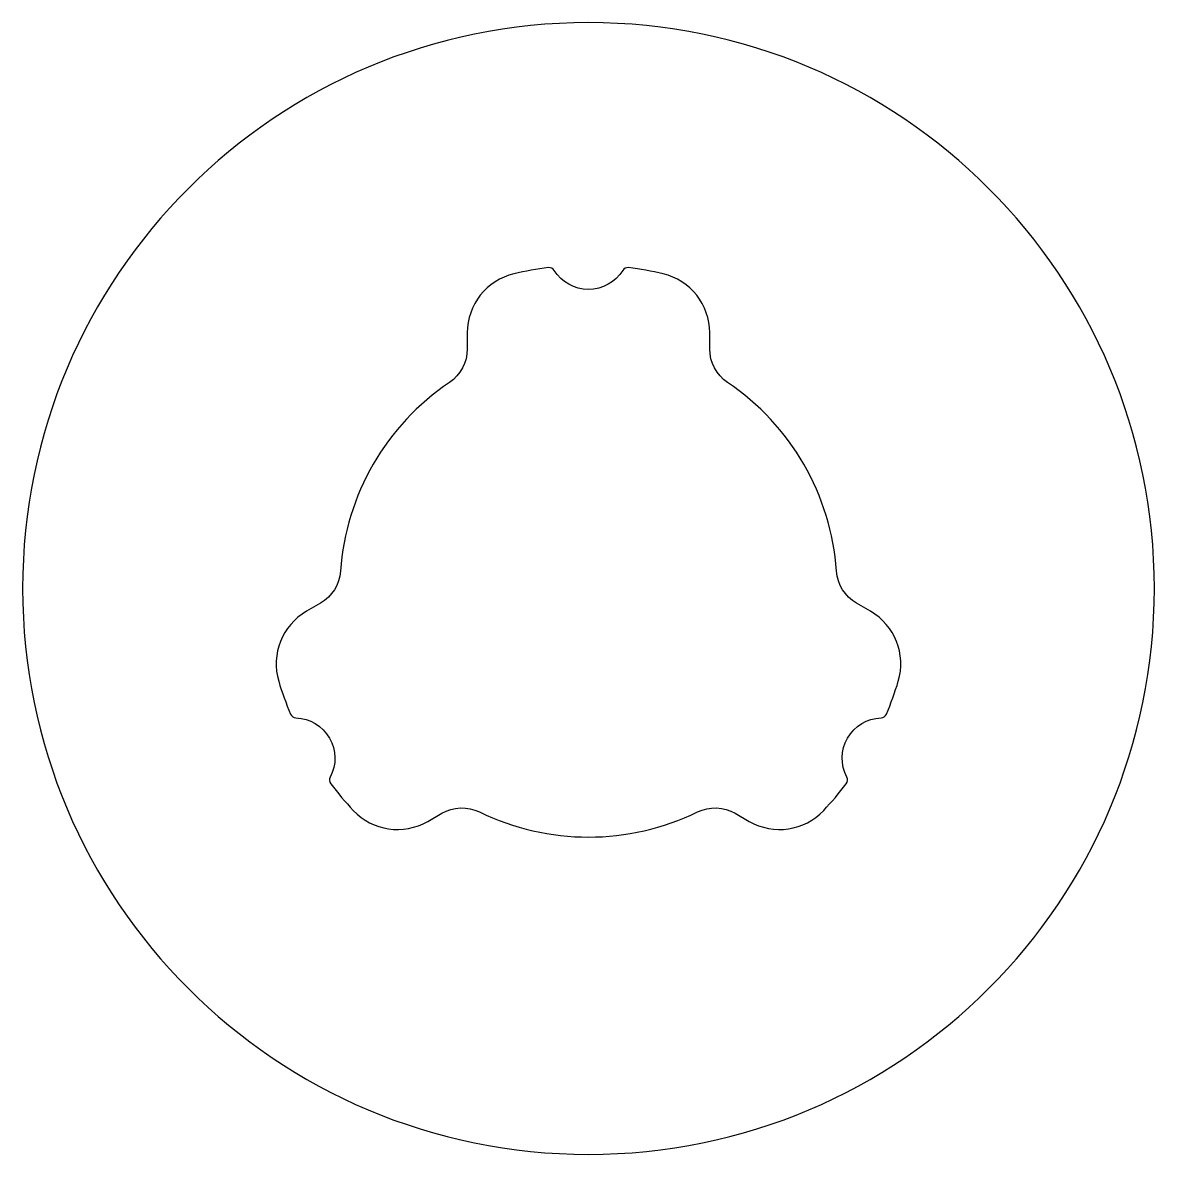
# Model space of a CAD drawing. Extents: x 23.5 to 51.5, y 255.3 to 283.3.
import ezdxf

# ---------------------------------------------------------------- set-up
doc = ezdxf.new("R2010")
doc.units = 0
doc.header["$LTSCALE"] = 15
doc.layers.get('0').update_dxf_attribs({"linetype": 'CONTINUOUS'})

msp = doc.modelspace()

# ---------------------------------------------------------------- linework, layer by layer
at = {"color": 0, "linetype": 'BYBLOCK'}
for points in [[(51.478, 269.304, 1), (23.478, 269.304, 1)], [(43.856, 264.475, 0.291728), (43.869, 264.635, -0.553433), (44.716, 266.103, 0.291728), (44.849, 266.195, 0.02711), (45.142, 267.01, 0.34754), (44.455, 268.739), (44.11, 268.939, -0.249249), (43.612, 269.734, 0.230711), (40.918, 274.401, -0.249249), (40.478, 275.23), (40.478, 275.628, 0.34754), (39.324, 277.088, 0.02711), (38.471, 277.242, 0.291728), (38.325, 277.173, -0.553433), (36.63, 277.173, 0.291728), (36.485, 277.242, 0.02711), (35.631, 277.088, 0.34754), (34.478, 275.628), (34.478, 275.23, -0.249249), (34.037, 274.401, 0.230711), (31.343, 269.734, -0.249249), (30.845, 268.939), (30.5, 268.739, 0.34754), (29.813, 267.01, 0.02711), (30.106, 266.195, 0.291728), (30.239, 266.103, -0.553433), (31.087, 264.635, 0.291728), (31.099, 264.475, 0.02711), (31.659, 263.813, 0.34754), (33.5, 263.543), (33.845, 263.742, -0.249249), (34.783, 263.775, 0.230711), (40.172, 263.775, -0.249249), (41.11, 263.742), (41.455, 263.543, 0.34754), (43.296, 263.813, 0.02711)]]:
    msp.add_lwpolyline(points, format="xyb", close=True, dxfattribs=at)

doc.saveas('drawing.dxf')
